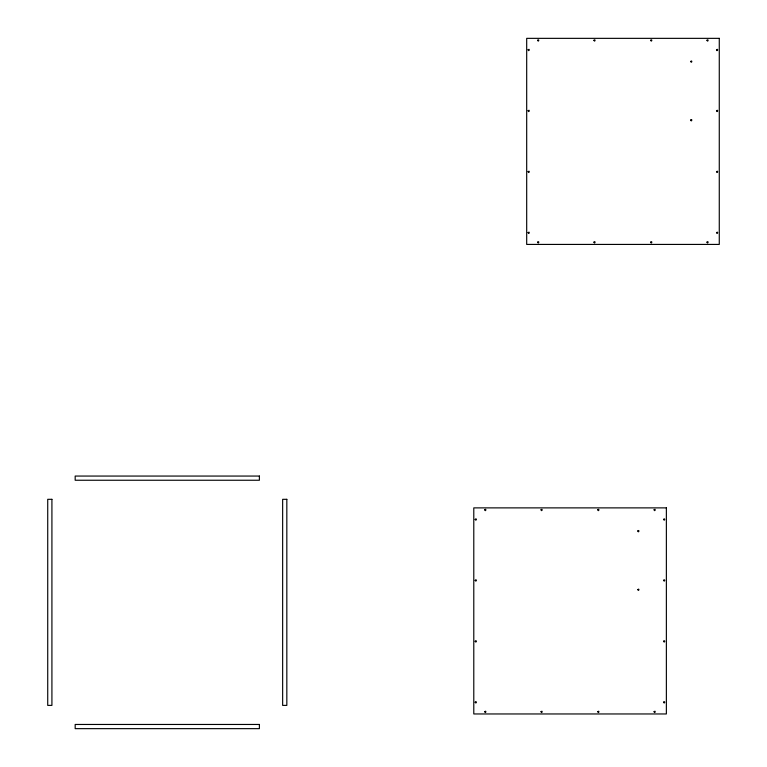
<?xml version="1.0" encoding="UTF-8"?>
<svg xmlns="http://www.w3.org/2000/svg" width="767" height="767" viewBox="0 0 767 767"><rect width="100%" height="100%" fill="white"/><g stroke="black" fill="none" stroke-linecap="round" stroke-linejoin="round"><path stroke-width="1.15" d="M528.108 49.797C528.962 52.463 530.179 47.918 528.108 49.797M528.108 110.736C528.962 113.401 530.179 108.856 528.108 110.736M537.638 40.267C538.492 42.923 539.719 38.379 537.638 40.267M475.204 519.336C476.058 522.001 477.275 517.447 475.204 519.336M528.108 171.674C528.962 174.339 530.179 169.795 528.108 171.674M475.204 580.274C476.058 582.939 477.275 578.395 475.204 580.274M484.734 509.796C485.597 512.461 486.815 507.917 484.734 509.796M528.108 232.612C528.962 235.277 530.179 230.733 528.108 232.612M475.204 641.212C476.058 643.877 477.275 639.333 475.204 641.212M475.204 702.15C476.058 704.815 477.275 700.271 475.204 702.15M537.638 242.151C538.492 244.817 539.719 240.272 537.638 242.151M484.734 711.68C485.597 714.345 486.815 709.801 484.734 711.68M593.926 40.267C594.78 42.923 595.997 38.379 593.926 40.267M541.023 509.796C541.876 512.461 543.094 507.917 541.023 509.796M593.926 242.151C594.78 244.817 595.997 240.272 593.926 242.151M541.023 711.68C541.876 714.345 543.094 709.801 541.023 711.68M650.684 40.267C651.538 42.923 652.755 38.379 650.684 40.267M597.781 509.796C598.634 512.461 599.852 507.917 597.781 509.796M650.684 242.151C651.538 244.817 652.755 240.272 650.684 242.151M597.781 711.68C598.634 714.345 599.852 709.801 597.781 711.68M690.683 61.427C691.537 64.092 692.754 59.548 690.683 61.427M690.683 120.045C691.537 122.71 692.754 118.156 690.683 120.045M637.78 530.965C638.643 533.631 639.86 529.077 637.78 530.965M706.963 40.267C707.826 42.923 709.044 38.379 706.963 40.267M637.78 589.574C638.643 592.239 639.86 587.695 637.78 589.574M654.069 509.796C654.922 512.461 656.14 507.917 654.069 509.796M716.503 49.797C717.356 52.463 718.574 47.918 716.503 49.797M716.503 110.736C717.356 113.401 718.574 108.856 716.503 110.736M663.599 519.336C664.452 522.001 665.67 517.447 663.599 519.336M706.963 242.151C707.826 244.817 709.044 240.272 706.963 242.151M716.503 171.674C717.356 174.339 718.574 169.795 716.503 171.674M663.599 580.274C664.452 582.939 665.67 578.395 663.599 580.274M716.503 232.612C717.356 235.277 718.574 230.733 716.503 232.612M654.069 711.68C654.922 714.345 656.14 709.801 654.069 711.68M663.599 641.212C664.452 643.877 665.67 639.333 663.599 641.212M663.599 702.15C664.452 704.815 665.67 700.271 663.599 702.15M719.273 38.35L526.689 38.35L526.689 244.424L719.273 244.424L719.273 38.35M259.39 476.058L75.176 476.058L75.176 480.247L259.39 480.247L259.39 476.058M51.916 499.317L47.727 499.317L47.727 705.391L51.916 705.391L51.916 499.317M286.829 499.317L282.649 499.317L282.649 705.391L286.829 705.391L286.829 499.317M666.37 507.879L473.785 507.879L473.785 713.962L666.37 713.962L666.37 507.879M259.39 724.46L75.176 724.46L75.176 728.65L259.39 728.65L259.39 724.46"/></g></svg>
